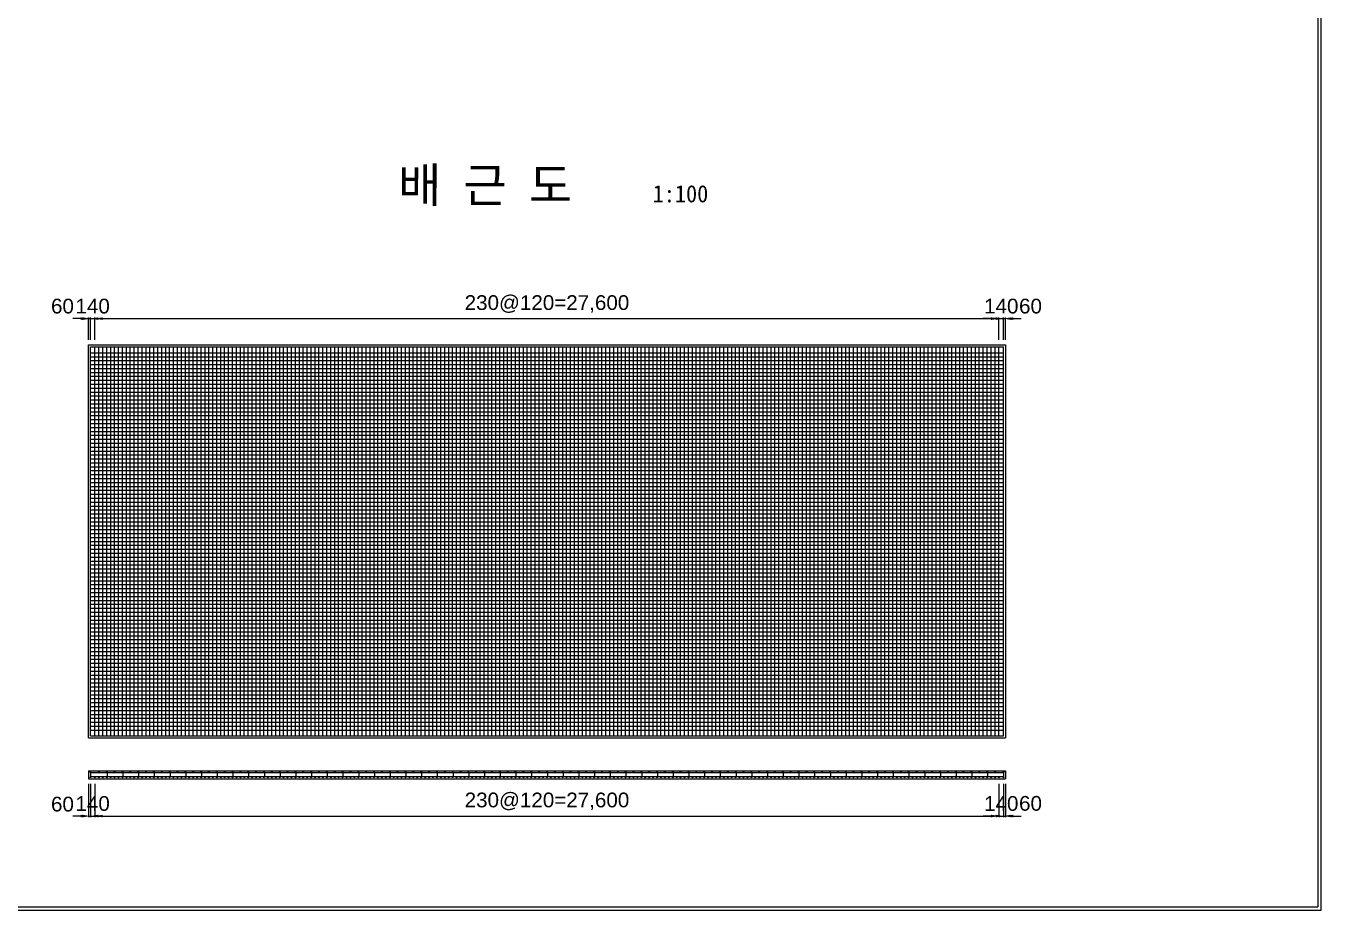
# Model space of a CAD drawing. Header units: metres. Extents: x 674733 to 752233, y -201459 to -147459.
# Drawn here: x 712691 to 752233, y -201459 to -174463 of the extents above; entities that cross this region are included whole.
import ezdxf
from ezdxf.enums import TextEntityAlignment as Align

# ---------------------------------------------------------------- set-up
doc = ezdxf.new("R2010")
doc.units = ezdxf.units.M
doc.header["$MEASUREMENT"] = 0
doc.layers.get('Defpoints').update_dxf_attribs({"lineweight": 0})
for name, color, linetype, lineweight in [('A-DIM01', 1, 'Continuous', 0), ('Concrete', 4, 'Continuous', 0), ('L3', 6, 'Continuous', 0), ('Text', 3, 'Continuous', 0)]:
    doc.layers.add(name, color=color, linetype=linetype, lineweight=lineweight)
doc.styles.get("Standard").update_dxf_attribs({"font": '', "height": 5})
doc.styles.add('style2', font='arial.ttf')
doc.styles.add('돋움', font='')
doc.styles.get('Standard').set_extended_font_data('GulimChe')
doc.styles.get('돋움').set_extended_font_data('Dotum')
doc.dimstyles.new('DIM01', dxfattribs={"dimtxt": 3.5, "dimasz": 0.8, "dimexe": 2, "dimexo": 10, "dimgap": 1.25, "dimtad": 1, "dimdec": 0, "dimzin": 0, "dimtxsty": '돋움', "dimcen": 0.09, "dimclrd": 1, "dimclre": 1, "dimclrt": 256, "dimadec": 0, "dimazin": 0, "dimtfac": 0.072, "dimtdec": 0, "dimtix": 1, "dimtmove": 2, "dimatfit": 3, "dimfxl": 1, "dimtolj": 1, "dimtzin": 0, "dimlwd": -1, "dimarcsym": 0})

# ---------------------------------------------------------------- blocks, each defined once
blk = doc.blocks.new('*D380')
at = {"layer": 'A-DIM01', "color": 1}
for p, q in [((714359, -183401), (714119, -183401)), ((714599, -183401), (714659, -183401)), ((714899, -183401), (715139, -183401))]:
    blk.add_line(p, q, dxfattribs=at)
at = {"layer": 'A-DIM01', "color": 1, "lineweight": -2}
for p, q in [((714599, -184052), (714599, -183371)), ((714659, -184052), (714659, -183371))]:
    blk.add_line(p, q, dxfattribs=at)
at = {"layer": 'A-DIM01', "color": 1}
for points in [[(714359, -183361), (714359, -183441), (714599, -183401)], [(714899, -183361), (714899, -183441), (714659, -183401)]]:
    blk.add_solid(points, dxfattribs=at)
at = {"layer": 'Defpoints', "color": 0}
for p in [(714659, -183401), (714599, -184202), (714659, -184202)]:
    blk.add_point(p, dxfattribs=at)
at = {"layer": 'A-DIM01', "color": 7, "insert": (713807, -183021), "char_height": 450, "attachment_point": 5, "style": 'style2'}
blk.add_mtext('\\A1;60', dxfattribs=at)
blk = doc.blocks.new('*D382')
at = {"layer": 'A-DIM01', "color": 1}
for p, q in [((714419, -183401), (714179, -183401)), ((714659, -183401), (714799, -183401)), ((715039, -183401), (715279, -183401))]:
    blk.add_line(p, q, dxfattribs=at)
at = {"layer": 'A-DIM01', "color": 1, "lineweight": -2}
for p, q in [((714659, -184052), (714659, -183371)), ((714799, -184052), (714799, -183371))]:
    blk.add_line(p, q, dxfattribs=at)
at = {"layer": 'A-DIM01', "color": 1}
for points in [[(714419, -183361), (714419, -183441), (714659, -183401)], [(715039, -183361), (715039, -183441), (714799, -183401)]]:
    blk.add_solid(points, dxfattribs=at)
at = {"layer": 'Defpoints', "color": 0}
for p in [(714799, -183401), (714659, -184202), (714799, -184202)]:
    blk.add_point(p, dxfattribs=at)
at = {"layer": 'A-DIM01', "color": 7, "insert": (714729, -183021), "char_height": 450, "attachment_point": 5, "style": 'style2'}
blk.add_mtext('\\A1;140', dxfattribs=at)
blk = doc.blocks.new('*D384')
at = {"layer": 'A-DIM01', "color": 1}
for p, q in [((742299, -183401), (742059, -183401)), ((742539, -183401), (742599, -183401)), ((742839, -183401), (743079, -183401))]:
    blk.add_line(p, q, dxfattribs=at)
at = {"layer": 'A-DIM01', "color": 1, "lineweight": -2}
for p, q in [((742539, -184052), (742539, -183371)), ((742599, -184052), (742599, -183371))]:
    blk.add_line(p, q, dxfattribs=at)
at = {"layer": 'A-DIM01', "color": 1}
for points in [[(742299, -183361), (742299, -183441), (742539, -183401)], [(742839, -183361), (742839, -183441), (742599, -183401)]]:
    blk.add_solid(points, dxfattribs=at)
at = {"layer": 'Defpoints', "color": 0}
for p in [(742599, -183401), (742539, -184202), (742599, -184202)]:
    blk.add_point(p, dxfattribs=at)
at = {"layer": 'A-DIM01', "color": 7, "insert": (743361, -183021), "char_height": 450, "attachment_point": 5, "style": 'style2'}
blk.add_mtext('\\A1;60', dxfattribs=at)
blk = doc.blocks.new('*D386')
at = {"layer": 'A-DIM01', "color": 1}
for p, q in [((742159, -183401), (741919, -183401)), ((742399, -183401), (742539, -183401)), ((742779, -183401), (743019, -183401))]:
    blk.add_line(p, q, dxfattribs=at)
at = {"layer": 'A-DIM01', "color": 1, "lineweight": -2}
for p, q in [((742399, -184052), (742399, -183371)), ((742539, -184052), (742539, -183371))]:
    blk.add_line(p, q, dxfattribs=at)
at = {"layer": 'A-DIM01', "color": 1}
for points in [[(742159, -183361), (742159, -183441), (742399, -183401)], [(742779, -183361), (742779, -183441), (742539, -183401)]]:
    blk.add_solid(points, dxfattribs=at)
at = {"layer": 'Defpoints', "color": 0}
for p in [(742539, -183401), (742399, -184202), (742539, -184202)]:
    blk.add_point(p, dxfattribs=at)
at = {"layer": 'A-DIM01', "color": 7, "insert": (742469, -183021), "char_height": 450, "attachment_point": 5, "style": 'style2'}
blk.add_mtext('\\A1;140', dxfattribs=at)
blk = doc.blocks.new('*D388')
at = {"layer": 'A-DIM01', "color": 1, "lineweight": -2}
for p, q in [((714799, -184052), (714799, -183371)), ((742399, -184052), (742399, -183371))]:
    blk.add_line(p, q, dxfattribs=at)
at = {"layer": 'A-DIM01', "color": 1}
blk.add_line((715039, -183401), (742159, -183401), dxfattribs=at)
for points in [[(715039, -183361), (715039, -183441), (714799, -183401)], [(742159, -183361), (742159, -183441), (742399, -183401)]]:
    blk.add_solid(points, dxfattribs=at)
at = {"layer": 'Defpoints', "color": 0}
for p in [(742399, -183401), (714799, -184202), (742399, -184202)]:
    blk.add_point(p, dxfattribs=at)
at = {"layer": 'A-DIM01', "color": 7, "insert": (728599, -182956), "char_height": 450, "attachment_point": 5, "style": 'style2'}
blk.add_mtext('\\A1;230@120=27,600', dxfattribs=at)
blk = doc.blocks.new('*D390')
at = {"layer": 'A-DIM01', "color": 1, "lineweight": -2}
for p, q in [((714599, -197602), (714599, -198617)), ((714659, -197936), (714659, -198617))]:
    blk.add_line(p, q, dxfattribs=at)
at = {"layer": 'A-DIM01', "color": 1}
for p, q in [((714359, -198587), (714119, -198587)), ((714599, -198587), (714659, -198587)), ((714899, -198587), (715139, -198587))]:
    blk.add_line(p, q, dxfattribs=at)
for points in [[(714359, -198547), (714359, -198627), (714599, -198587)], [(714899, -198547), (714899, -198627), (714659, -198587)]]:
    blk.add_solid(points, dxfattribs=at)
at = {"layer": 'Defpoints', "color": 0}
for p in [(714599, -197452), (714659, -197786), (714659, -198587)]:
    blk.add_point(p, dxfattribs=at)
at = {"layer": 'A-DIM01', "color": 7, "insert": (713807, -198226), "char_height": 450, "attachment_point": 5, "style": 'style2'}
blk.add_mtext('\\A1;60', dxfattribs=at)
blk = doc.blocks.new('*D392')
at = {"layer": 'A-DIM01', "color": 1, "lineweight": -2}
for p, q in [((714659, -197602), (714659, -198617)), ((714799, -197936), (714799, -198617))]:
    blk.add_line(p, q, dxfattribs=at)
at = {"layer": 'A-DIM01', "color": 1}
for p, q in [((714419, -198587), (714179, -198587)), ((714659, -198587), (714799, -198587)), ((715039, -198587), (715279, -198587))]:
    blk.add_line(p, q, dxfattribs=at)
for points in [[(714419, -198547), (714419, -198627), (714659, -198587)], [(715039, -198547), (715039, -198627), (714799, -198587)]]:
    blk.add_solid(points, dxfattribs=at)
at = {"layer": 'Defpoints', "color": 0}
for p in [(714659, -197452), (714799, -197786), (714799, -198587)]:
    blk.add_point(p, dxfattribs=at)
at = {"layer": 'A-DIM01', "color": 7, "insert": (714729, -198207), "char_height": 450, "attachment_point": 5, "style": 'style2'}
blk.add_mtext('\\A1;140', dxfattribs=at)
blk = doc.blocks.new('*D394')
at = {"layer": 'A-DIM01', "color": 1, "lineweight": -2}
for p, q in [((742539, -197602), (742539, -198617)), ((742599, -197602), (742599, -198617))]:
    blk.add_line(p, q, dxfattribs=at)
at = {"layer": 'A-DIM01', "color": 1}
for p, q in [((742299, -198587), (742059, -198587)), ((742539, -198587), (742599, -198587)), ((742839, -198587), (743079, -198587))]:
    blk.add_line(p, q, dxfattribs=at)
for points in [[(742299, -198547), (742299, -198627), (742539, -198587)], [(742839, -198547), (742839, -198627), (742599, -198587)]]:
    blk.add_solid(points, dxfattribs=at)
at = {"layer": 'Defpoints', "color": 0}
for p in [(742539, -197452), (742599, -197452), (742599, -198587)]:
    blk.add_point(p, dxfattribs=at)
at = {"layer": 'A-DIM01', "color": 7, "insert": (743361, -198203), "char_height": 450, "attachment_point": 5, "style": 'style2'}
blk.add_mtext('\\A1;60', dxfattribs=at)
blk = doc.blocks.new('*D396')
at = {"layer": 'A-DIM01', "color": 1, "lineweight": -2}
for p, q in [((742399, -197936), (742399, -198617)), ((742539, -197936), (742539, -198617))]:
    blk.add_line(p, q, dxfattribs=at)
at = {"layer": 'A-DIM01', "color": 1}
for p, q in [((742159, -198587), (741919, -198587)), ((742399, -198587), (742539, -198587)), ((742779, -198587), (743019, -198587))]:
    blk.add_line(p, q, dxfattribs=at)
for points in [[(742159, -198547), (742159, -198627), (742399, -198587)], [(742779, -198547), (742779, -198627), (742539, -198587)]]:
    blk.add_solid(points, dxfattribs=at)
at = {"layer": 'Defpoints', "color": 0}
for p in [(742399, -197786), (742539, -197786), (742539, -198587)]:
    blk.add_point(p, dxfattribs=at)
at = {"layer": 'A-DIM01', "color": 7, "insert": (742469, -198207), "char_height": 450, "attachment_point": 5, "style": 'style2'}
blk.add_mtext('\\A1;140', dxfattribs=at)
blk = doc.blocks.new('*D398')
at = {"layer": 'A-DIM01', "color": 1, "lineweight": -2}
for p, q in [((714799, -197602), (714799, -198617)), ((742399, -197602), (742399, -198617))]:
    blk.add_line(p, q, dxfattribs=at)
at = {"layer": 'A-DIM01', "color": 1}
blk.add_line((715039, -198587), (742159, -198587), dxfattribs=at)
for points in [[(715039, -198547), (715039, -198627), (714799, -198587)], [(742159, -198547), (742159, -198627), (742399, -198587)]]:
    blk.add_solid(points, dxfattribs=at)
at = {"layer": 'Defpoints', "color": 0}
for p in [(714799, -197452), (742399, -197452), (742399, -198587)]:
    blk.add_point(p, dxfattribs=at)
at = {"layer": 'A-DIM01', "color": 7, "insert": (728599, -198141), "char_height": 450, "attachment_point": 5, "style": 'style2'}
blk.add_mtext('\\A1;230@120=27,600', dxfattribs=at)

msp = doc.modelspace()

# ---------------------------------------------------------------- linework, layer by layer
for p, q in [((752232.9, -201458.6), (752232.9, -147458.6)), ((752132.9, -147558.6), (752132.9, -201358.6)), ((674732.9, -201458.6), (752232.9, -201458.6)), ((674832.9, -201358.6), (752132.9, -201358.6))]:
    msp.add_line(p, q)
at = {"layer": 'Concrete'}
for p, q in [((714599, -184202), (727949, -184202)), ((714599, -196202), (714599, -184202)), ((727949, -184202), (742599, -184202)), ((742599, -184202), (742599, -196202)), ((714599, -196202), (727949, -196202)), ((727949, -196202), (742599, -196202)), ((714599, -197202), (725031.5, -197202)), ((714599, -197202), (714599, -197452)), ((725031.5, -197202), (742599, -197202)), ((742599, -197202), (742599, -197452)), ((714599, -197452), (725031.5, -197452)), ((725031.5, -197452), (742599, -197452))]:
    msp.add_line(p, q, dxfattribs=at)
at = {"layer": 'L3'}
for p, q in [((714659, -184262), (727949, -184262)), ((714659, -196142), (714659, -184262)), ((714799, -196142), (714799, -184262)), ((714919, -196142), (714919, -184262)), ((715039, -196142), (715039, -184262)), ((715159, -196142), (715159, -184262)), ((715279, -196142), (715279, -184262)), ((715399, -196142), (715399, -184262)), ((715519, -196142), (715519, -184262)), ((715639, -196142), (715639, -184262)), ((715759, -196142), (715759, -184262)), ((715879, -196142), (715879, -184262)), ((715999, -196142), (715999, -184262)), ((716119, -196142), (716119, -184262)), ((716239, -196142), (716239, -184262)), ((716359, -196142), (716359, -184262)), ((716479, -196142), (716479, -184262)), ((716599, -196142), (716599, -184262)), ((716719, -196142), (716719, -184262)), ((716839, -196142), (716839, -184262)), ((716959, -196142), (716959, -184262)), ((717079, -196142), (717079, -184262)), ((717199, -196142), (717199, -184262)), ((717319, -196142), (717319, -184262)), ((717439, -196142), (717439, -184262)), ((717559, -196142), (717559, -184262)), ((717679, -196142), (717679, -184262)), ((717799, -196142), (717799, -184262)), ((717919, -196142), (717919, -184262)), ((718039, -196142), (718039, -184262)), ((718159, -196142), (718159, -184262)), ((718279, -196142), (718279, -184262)), ((718399, -196142), (718399, -184262)), ((718519, -196142), (718519, -184262)), ((718639, -196142), (718639, -184262)), ((718759, -196142), (718759, -184262)), ((718879, -196142), (718879, -184262)), ((718999, -196142), (718999, -184262)), ((719119, -196142), (719119, -184262)), ((719239, -196142), (719239, -184262)), ((719359, -196142), (719359, -184262)), ((719479, -196142), (719479, -184262)), ((719599, -196142), (719599, -184262)), ((719719, -196142), (719719, -184262)), ((719839, -196142), (719839, -184262)), ((719959, -196142), (719959, -184262)), ((720079, -196142), (720079, -184262)), ((720199, -196142), (720199, -184262)), ((720319, -196142), (720319, -184262)), ((720439, -196142), (720439, -184262)), ((720559, -196142), (720559, -184262)), ((720679, -196142), (720679, -184262)), ((720799, -196142), (720799, -184262)), ((720919, -196142), (720919, -184262)), ((721039, -196142), (721039, -184262)), ((721159, -196142), (721159, -184262)), ((721279, -196142), (721279, -184262)), ((721399, -196142), (721399, -184262)), ((721519, -196142), (721519, -184262)), ((721639, -196142), (721639, -184262)), ((721759, -196142), (721759, -184262)), ((721879, -196142), (721879, -184262)), ((721999, -196142), (721999, -184262)), ((722119, -196142), (722119, -184262)), ((722239, -196142), (722239, -184262)), ((722359, -196142), (722359, -184262)), ((722479, -196142), (722479, -184262)), ((722599, -196142), (722599, -184262)), ((722719, -196142), (722719, -184262)), ((722839, -196142), (722839, -184262)), ((722959, -196142), (722959, -184262)), ((723079, -196142), (723079, -184262)), ((723199, -196142), (723199, -184262)), ((723319, -196142), (723319, -184262)), ((723439, -196142), (723439, -184262)), ((723559, -196142), (723559, -184262)), ((723679, -196142), (723679, -184262)), ((723799, -196142), (723799, -184262)), ((723919, -196142), (723919, -184262)), ((724039, -196142), (724039, -184262)), ((724159, -196142), (724159, -184262)), ((724279, -196142), (724279, -184262)), ((724399, -196142), (724399, -184262)), ((724519, -196142), (724519, -184262)), ((724639, -196142), (724639, -184262)), ((724759, -196142), (724759, -184262)), ((724879, -196142), (724879, -184262)), ((724999, -196142), (724999, -184262)), ((725119, -196142), (725119, -184262)), ((725239, -196142), (725239, -184262)), ((725359, -196142), (725359, -184262)), ((725479, -196142), (725479, -184262)), ((725599, -196142), (725599, -184262)), ((725719, -196142), (725719, -184262)), ((725839, -196142), (725839, -184262)), ((725959, -196142), (725959, -184262)), ((726079, -196142), (726079, -184262)), ((726199, -196142), (726199, -184262)), ((726319, -196142), (726319, -184262)), ((726439, -196142), (726439, -184262)), ((726559, -196142), (726559, -184262)), ((726679, -196142), (726679, -184262)), ((726799, -196142), (726799, -184262)), ((726919, -196142), (726919, -184262)), ((727039, -196142), (727039, -184262)), ((727159, -196142), (727159, -184262)), ((727279, -196142), (727279, -184262)), ((727399, -196142), (727399, -184262)), ((727519, -196142), (727519, -184262)), ((727639, -196142), (727639, -184262)), ((727759, -196142), (727759, -184262)), ((727879, -196142), (727879, -184262)), ((727949, -184262), (742539, -184262)), ((727999, -196142), (727999, -184262)), ((728119, -196142), (728119, -184262)), ((728239, -196142), (728239, -184262)), ((728359, -196142), (728359, -184262)), ((728479, -196142), (728479, -184262)), ((728599, -196142), (728599, -184262)), ((728719, -196142), (728719, -184262)), ((728839, -196142), (728839, -184262)), ((728959, -196142), (728959, -184262)), ((729079, -196142), (729079, -184262)), ((729199, -196142), (729199, -184262)), ((729319, -196142), (729319, -184262)), ((729439, -196142), (729439, -184262)), ((729559, -196142), (729559, -184262)), ((729679, -196142), (729679, -184262)), ((729799, -196142), (729799, -184262)), ((729919, -196142), (729919, -184262)), ((730039, -196142), (730039, -184262)), ((730159, -196142), (730159, -184262)), ((730279, -196142), (730279, -184262)), ((730399, -196142), (730399, -184262)), ((730519, -196142), (730519, -184262)), ((730639, -196142), (730639, -184262)), ((730759, -196142), (730759, -184262)), ((730879, -196142), (730879, -184262)), ((730999, -196142), (730999, -184262)), ((731119, -196142), (731119, -184262)), ((731239, -196142), (731239, -184262)), ((731359, -196142), (731359, -184262)), ((731479, -196142), (731479, -184262)), ((731599, -196142), (731599, -184262)), ((731719, -196142), (731719, -184262)), ((731839, -196142), (731839, -184262)), ((731959, -196142), (731959, -184262)), ((732079, -196142), (732079, -184262)), ((732199, -196142), (732199, -184262)), ((732319, -196142), (732319, -184262)), ((732439, -196142), (732439, -184262)), ((732559, -196142), (732559, -184262)), ((732679, -196142), (732679, -184262)), ((732799, -196142), (732799, -184262)), ((732919, -196142), (732919, -184262)), ((733039, -196142), (733039, -184262)), ((733159, -196142), (733159, -184262)), ((733279, -196142), (733279, -184262)), ((733399, -196142), (733399, -184262)), ((733519, -196142), (733519, -184262)), ((733639, -196142), (733639, -184262)), ((733759, -196142), (733759, -184262)), ((733879, -196142), (733879, -184262)), ((733999, -196142), (733999, -184262)), ((734119, -196142), (734119, -184262)), ((734239, -196142), (734239, -184262)), ((734359, -196142), (734359, -184262)), ((734479, -196142), (734479, -184262)), ((734599, -196142), (734599, -184262)), ((734719, -196142), (734719, -184262)), ((734839, -196142), (734839, -184262)), ((734959, -196142), (734959, -184262)), ((735079, -196142), (735079, -184262)), ((735199, -196142), (735199, -184262)), ((735319, -196142), (735319, -184262)), ((735439, -196142), (735439, -184262)), ((735559, -196142), (735559, -184262)), ((735679, -196142), (735679, -184262)), ((735799, -196142), (735799, -184262)), ((735919, -196142), (735919, -184262)), ((736039, -196142), (736039, -184262)), ((736159, -196142), (736159, -184262)), ((736279, -196142), (736279, -184262)), ((736399, -196142), (736399, -184262)), ((736519, -196142), (736519, -184262)), ((736639, -196142), (736639, -184262)), ((736759, -196142), (736759, -184262)), ((736879, -196142), (736879, -184262)), ((736999, -196142), (736999, -184262)), ((737119, -196142), (737119, -184262)), ((737239, -196142), (737239, -184262)), ((737359, -196142), (737359, -184262)), ((737479, -196142), (737479, -184262)), ((737599, -196142), (737599, -184262)), ((737719, -196142), (737719, -184262)), ((737839, -196142), (737839, -184262)), ((737959, -196142), (737959, -184262)), ((738079, -196142), (738079, -184262)), ((738199, -196142), (738199, -184262)), ((738319, -196142), (738319, -184262)), ((738439, -196142), (738439, -184262)), ((738559, -196142), (738559, -184262)), ((738679, -196142), (738679, -184262)), ((738799, -196142), (738799, -184262)), ((738919, -196142), (738919, -184262)), ((739039, -196142), (739039, -184262)), ((739159, -196142), (739159, -184262)), ((739279, -196142), (739279, -184262)), ((739399, -196142), (739399, -184262)), ((739519, -196142), (739519, -184262)), ((739639, -196142), (739639, -184262)), ((739759, -196142), (739759, -184262)), ((739879, -196142), (739879, -184262)), ((739999, -196142), (739999, -184262)), ((740119, -196142), (740119, -184262)), ((740239, -196142), (740239, -184262)), ((740359, -196142), (740359, -184262)), ((740479, -196142), (740479, -184262)), ((740599, -196142), (740599, -184262)), ((740719, -196142), (740719, -184262)), ((740839, -196142), (740839, -184262)), ((740959, -196142), (740959, -184262)), ((741079, -196142), (741079, -184262)), ((741199, -196142), (741199, -184262)), ((741319, -196142), (741319, -184262)), ((741439, -196142), (741439, -184262)), ((741559, -196142), (741559, -184262)), ((741679, -196142), (741679, -184262)), ((741799, -196142), (741799, -184262)), ((741919, -196142), (741919, -184262)), ((742039, -196142), (742039, -184262)), ((742159, -196142), (742159, -184262)), ((742279, -196142), (742279, -184262)), ((742399, -196142), (742399, -184262)), ((742539, -196142), (742539, -184262)), ((714659, -184442), (727949, -184442)), ((714659, -184562), (727949, -184562)), ((727949, -184442), (742539, -184442)), ((727949, -184562), (742539, -184562)), ((714659, -184682), (727949, -184682)), ((714659, -184802), (727949, -184802)), ((714659, -184922), (727949, -184922)), ((714659, -185042), (727949, -185042)), ((727949, -184682), (742539, -184682)), ((727949, -184802), (742539, -184802)), ((727949, -184922), (742539, -184922)), ((727949, -185042), (742539, -185042)), ((714659, -185162), (727949, -185162)), ((714659, -185282), (727949, -185282)), ((714659, -185402), (727949, -185402)), ((727949, -185162), (742539, -185162)), ((727949, -185282), (742539, -185282)), ((727949, -185402), (742539, -185402)), ((714659, -185522), (727949, -185522)), ((714659, -185642), (727949, -185642)), ((714659, -185762), (727949, -185762)), ((727949, -185522), (742539, -185522)), ((727949, -185642), (742539, -185642)), ((727949, -185762), (742539, -185762)), ((714659, -185882), (727949, -185882)), ((714659, -186002), (727949, -186002)), ((714659, -186122), (727949, -186122)), ((727949, -185882), (742539, -185882)), ((727949, -186002), (742539, -186002)), ((727949, -186122), (742539, -186122)), ((714659, -186242), (727949, -186242)), ((714659, -186362), (727949, -186362)), ((714659, -186482), (727949, -186482)), ((714659, -186602), (727949, -186602)), ((727949, -186242), (742539, -186242)), ((727949, -186362), (742539, -186362)), ((727949, -186482), (742539, -186482)), ((727949, -186602), (742539, -186602)), ((714659, -186722), (727949, -186722)), ((714659, -186842), (727949, -186842)), ((714659, -186962), (727949, -186962)), ((727949, -186722), (742539, -186722)), ((727949, -186842), (742539, -186842)), ((727949, -186962), (742539, -186962)), ((714659, -187082), (727949, -187082)), ((714659, -187202), (727949, -187202)), ((714659, -187322), (727949, -187322)), ((727949, -187082), (742539, -187082)), ((727949, -187202), (742539, -187202)), ((727949, -187322), (742539, -187322)), ((714659, -187442), (727949, -187442)), ((714659, -187562), (727949, -187562)), ((714659, -187682), (727949, -187682)), ((714659, -187802), (727949, -187802)), ((727949, -187442), (742539, -187442)), ((727949, -187562), (742539, -187562)), ((727949, -187682), (742539, -187682)), ((727949, -187802), (742539, -187802)), ((714659, -187922), (727949, -187922)), ((714659, -188042), (727949, -188042)), ((714659, -188162), (727949, -188162)), ((727949, -187922), (742539, -187922)), ((727949, -188042), (742539, -188042)), ((727949, -188162), (742539, -188162)), ((714659, -188282), (727949, -188282)), ((714659, -188402), (727949, -188402)), ((714659, -188522), (727949, -188522)), ((727949, -188282), (742539, -188282)), ((727949, -188402), (742539, -188402)), ((727949, -188522), (742539, -188522)), ((714659, -188642), (727949, -188642)), ((714659, -188762), (727949, -188762)), ((714659, -188882), (727949, -188882)), ((714659, -189002), (727949, -189002)), ((727949, -188642), (742539, -188642)), ((727949, -188762), (742539, -188762)), ((727949, -188882), (742539, -188882)), ((727949, -189002), (742539, -189002)), ((714659, -189122), (727949, -189122)), ((714659, -189242), (727949, -189242)), ((714659, -189362), (727949, -189362)), ((727949, -189122), (742539, -189122)), ((727949, -189242), (742539, -189242)), ((727949, -189362), (742539, -189362)), ((714659, -189482), (727949, -189482)), ((714659, -189602), (727949, -189602)), ((714659, -189722), (727949, -189722)), ((727949, -189482), (742539, -189482)), ((727949, -189602), (742539, -189602)), ((727949, -189722), (742539, -189722)), ((714659, -189842), (727949, -189842)), ((714659, -189962), (727949, -189962)), ((714659, -190082), (727949, -190082)), ((727949, -189842), (742539, -189842)), ((727949, -189962), (742539, -189962)), ((727949, -190082), (742539, -190082)), ((714659, -190202), (727949, -190202)), ((714659, -190322), (727949, -190322)), ((714659, -190442), (727949, -190442)), ((714659, -190562), (727949, -190562)), ((727949, -190202), (742539, -190202)), ((727949, -190322), (742539, -190322)), ((727949, -190442), (742539, -190442)), ((727949, -190562), (742539, -190562)), ((714659, -190682), (727949, -190682)), ((714659, -190802), (727949, -190802)), ((714659, -190922), (727949, -190922)), ((727949, -190682), (742539, -190682)), ((727949, -190802), (742539, -190802)), ((727949, -190922), (742539, -190922)), ((714659, -191042), (727949, -191042)), ((714659, -191162), (727949, -191162)), ((714659, -191282), (727949, -191282)), ((727949, -191042), (742539, -191042)), ((727949, -191162), (742539, -191162)), ((727949, -191282), (742539, -191282)), ((714659, -191402), (727949, -191402)), ((714659, -191522), (727949, -191522)), ((714659, -191642), (727949, -191642)), ((714659, -191762), (727949, -191762)), ((727949, -191402), (742539, -191402)), ((727949, -191522), (742539, -191522)), ((727949, -191642), (742539, -191642)), ((727949, -191762), (742539, -191762)), ((714659, -191882), (727949, -191882)), ((714659, -192002), (727949, -192002)), ((714659, -192122), (727949, -192122)), ((727949, -191882), (742539, -191882)), ((727949, -192002), (742539, -192002)), ((727949, -192122), (742539, -192122)), ((714659, -192242), (727949, -192242)), ((714659, -192362), (727949, -192362)), ((714659, -192482), (727949, -192482)), ((727949, -192242), (742539, -192242)), ((727949, -192362), (742539, -192362)), ((727949, -192482), (742539, -192482)), ((714659, -192602), (727949, -192602)), ((714659, -192722), (727949, -192722)), ((714659, -192842), (727949, -192842)), ((714659, -192962), (727949, -192962)), ((727949, -192602), (742539, -192602)), ((727949, -192722), (742539, -192722)), ((727949, -192842), (742539, -192842)), ((727949, -192962), (742539, -192962)), ((714659, -193082), (727949, -193082)), ((714659, -193202), (727949, -193202)), ((714659, -193322), (727949, -193322)), ((727949, -193082), (742539, -193082)), ((727949, -193202), (742539, -193202)), ((727949, -193322), (742539, -193322)), ((714659, -193442), (727949, -193442)), ((714659, -193562), (727949, -193562)), ((714659, -193682), (727949, -193682)), ((727949, -193442), (742539, -193442)), ((727949, -193562), (742539, -193562)), ((727949, -193682), (742539, -193682)), ((714659, -193802), (727949, -193802)), ((714659, -193922), (727949, -193922)), ((714659, -194042), (727949, -194042)), ((727949, -193802), (742539, -193802)), ((727949, -193922), (742539, -193922)), ((727949, -194042), (742539, -194042)), ((714659, -194162), (727949, -194162)), ((714659, -194282), (727949, -194282)), ((714659, -194402), (727949, -194402)), ((714659, -194522), (727949, -194522)), ((727949, -194162), (742539, -194162)), ((727949, -194282), (742539, -194282)), ((727949, -194402), (742539, -194402)), ((727949, -194522), (742539, -194522)), ((714659, -194642), (727949, -194642)), ((714659, -194762), (727949, -194762)), ((714659, -194882), (727949, -194882)), ((727949, -194642), (742539, -194642)), ((727949, -194762), (742539, -194762)), ((727949, -194882), (742539, -194882)), ((714659, -195002), (727949, -195002)), ((714659, -195122), (727949, -195122)), ((714659, -195242), (727949, -195242)), ((727949, -195002), (742539, -195002)), ((727949, -195122), (742539, -195122)), ((727949, -195242), (742539, -195242)), ((714659, -195362), (727949, -195362)), ((714659, -195482), (727949, -195482)), ((714659, -195602), (727949, -195602)), ((714659, -195722), (727949, -195722)), ((727949, -195362), (742539, -195362)), ((727949, -195482), (742539, -195482)), ((727949, -195602), (742539, -195602)), ((727949, -195722), (742539, -195722)), ((714659, -195842), (727949, -195842)), ((714659, -195962), (727949, -195962)), ((727949, -195842), (742539, -195842)), ((727949, -195962), (742539, -195962)), ((714659, -196142), (727949, -196142)), ((727949, -196142), (742539, -196142)), ((714659, -197262), (725031.5, -197262)), ((714659, -197262), (714659, -197392)), ((715171.5, -197262), (715171.5, -197392)), ((715651.5, -197262), (715651.5, -197392)), ((716131.5, -197262), (716131.5, -197392)), ((716611.5, -197262), (716611.5, -197392)), ((717091.5, -197262), (717091.5, -197392)), ((717571.5, -197262), (717571.5, -197392)), ((718051.5, -197262), (718051.5, -197392)), ((718531.5, -197262), (718531.5, -197392)), ((719011.5, -197262), (719011.5, -197392)), ((719491.5, -197262), (719491.5, -197392)), ((719971.5, -197262), (719971.5, -197392)), ((720451.5, -197262), (720451.5, -197392)), ((720931.5, -197262), (720931.5, -197392)), ((721411.5, -197262), (721411.5, -197392)), ((721891.5, -197262), (721891.5, -197392)), ((722371.5, -197262), (722371.5, -197392)), ((722851.5, -197262), (722851.5, -197392)), ((723331.5, -197262), (723331.5, -197392)), ((723811.5, -197262), (723811.5, -197392)), ((724291.5, -197262), (724291.5, -197392)), ((724771.5, -197262), (724771.5, -197392)), ((725031.5, -197262), (742539, -197262)), ((725251.5, -197262), (725251.5, -197392)), ((725731.5, -197262), (725731.5, -197392)), ((726211.5, -197262), (726211.5, -197392)), ((726691.5, -197262), (726691.5, -197392)), ((727171.5, -197262), (727171.5, -197392)), ((727651.5, -197262), (727651.5, -197392)), ((728131.5, -197262), (728131.5, -197392)), ((728611.5, -197262), (728611.5, -197392)), ((729091.5, -197262), (729091.5, -197392)), ((729571.5, -197262), (729571.5, -197392)), ((730051.5, -197262), (730051.5, -197392)), ((730531.5, -197262), (730531.5, -197392)), ((731011.5, -197262), (731011.5, -197392)), ((731491.5, -197262), (731491.5, -197392)), ((731971.5, -197262), (731971.5, -197392)), ((732451.5, -197262), (732451.5, -197392)), ((732931.5, -197262), (732931.5, -197392)), ((733411.5, -197262), (733411.5, -197392)), ((733891.5, -197262), (733891.5, -197392)), ((734371.5, -197262), (734371.5, -197392)), ((734851.5, -197262), (734851.5, -197392)), ((735331.5, -197262), (735331.5, -197392)), ((735811.5, -197262), (735811.5, -197392)), ((736291.5, -197262), (736291.5, -197392)), ((736771.5, -197262), (736771.5, -197392)), ((737251.5, -197262), (737251.5, -197392)), ((737731.5, -197262), (737731.5, -197392)), ((738211.5, -197262), (738211.5, -197392)), ((738691.5, -197262), (738691.5, -197392)), ((739171.5, -197262), (739171.5, -197392)), ((739651.5, -197262), (739651.5, -197392)), ((740131.5, -197262), (740131.5, -197392)), ((740611.5, -197262), (740611.5, -197392)), ((741091.5, -197262), (741091.5, -197392)), ((741571.5, -197262), (741571.5, -197392)), ((742051.5, -197262), (742051.5, -197392)), ((742539, -197262), (742539, -197392)), ((725031.5, -197392), (714659, -197392)), ((742539, -197392), (725031.5, -197392))]:
    msp.add_line(p, q, dxfattribs=at)
for centre in [(714659, -197249.5), (714919, -197249.5), (715159, -197249.5), (715399, -197249.5), (715639, -197249.5), (715879, -197249.5), (716119, -197249.5), (716119, -197249.5), (716359, -197249.5), (716599, -197249.5), (716839, -197249.5), (717079, -197249.5), (717319, -197249.5), (717559, -197249.5), (717559, -197249.5), (717799, -197249.5), (718039, -197249.5), (718279, -197249.5), (718519, -197249.5), (718759, -197249.5), (718999, -197249.5), (719239, -197249.5), (719479, -197249.5), (719719, -197249.5), (719959, -197249.5), (720199, -197249.5), (720439, -197249.5), (720439, -197249.5), (720679, -197249.5), (720919, -197249.5), (721159, -197249.5), (721399, -197249.5), (721639, -197249.5), (721879, -197249.5), (722119, -197249.5), (722359, -197249.5), (722599, -197249.5), (722839, -197249.5), (723079, -197249.5), (723319, -197249.5), (723319, -197249.5), (723559, -197249.5), (723799, -197249.5), (724039, -197249.5), (724279, -197249.5), (724519, -197249.5), (724759, -197249.5), (724999, -197249.5), (725239, -197249.5), (725479, -197249.5), (725719, -197249.5), (725719, -197249.5), (725959, -197249.5), (726199, -197249.5), (726439, -197249.5), (726679, -197249.5), (726919, -197249.5), (727159, -197249.5), (727399, -197249.5), (727639, -197249.5), (727879, -197249.5), (728119, -197249.5), (728359, -197249.5), (728599, -197249.5), (728599, -197249.5), (728839, -197249.5), (729079, -197249.5), (729319, -197249.5), (729559, -197249.5), (729799, -197249.5), (730039, -197249.5), (730279, -197249.5), (730519, -197249.5), (730759, -197249.5), (730999, -197249.5), (731239, -197249.5), (731479, -197249.5), (731479, -197249.5), (731719, -197249.5), (731959, -197249.5), (732199, -197249.5), (732439, -197249.5), (732679, -197249.5), (732919, -197249.5), (733159, -197249.5), (733399, -197249.5), (733639, -197249.5), (733879, -197249.5), (734119, -197249.5), (734359, -197249.5), (734359, -197249.5), (734599, -197249.5), (734839, -197249.5), (735079, -197249.5), (735319, -197249.5), (735559, -197249.5), (735799, -197249.5), (736039, -197249.5), (736279, -197249.5), (736519, -197249.5), (736759, -197249.5), (736999, -197249.5), (737239, -197249.5), (737239, -197249.5), (737479, -197249.5), (737719, -197249.5), (737959, -197249.5), (738199, -197249.5), (738439, -197249.5), (738679, -197249.5), (738919, -197249.5), (739159, -197249.5), (739399, -197249.5), (739639, -197249.5), (739879, -197249.5), (740119, -197249.5), (740119, -197249.5), (740359, -197249.5), (740599, -197249.5), (740839, -197249.5), (741079, -197249.5), (741319, -197249.5), (741559, -197249.5), (741799, -197249.5), (742039, -197249.5), (742279, -197249.5), (742539, -197249.5), (714659, -197404.5), (714799, -197404.5), (714919, -197404.5), (715039, -197404.5), (715159, -197404.5), (715279, -197404.5), (715399, -197404.5), (715519, -197404.5), (715639, -197404.5), (715759, -197404.5), (715879, -197404.5), (715999, -197404.5), (716119, -197404.5), (716119, -197404.5), (716239, -197404.5), (716359, -197404.5), (716479, -197404.5), (716599, -197404.5), (716719, -197404.5), (716839, -197404.5), (716959, -197404.5), (717079, -197404.5), (717199, -197404.5), (717319, -197404.5), (717439, -197404.5), (717559, -197404.5), (717559, -197404.5), (717679, -197404.5), (717799, -197404.5), (717919, -197404.5), (718039, -197404.5), (718159, -197404.5), (718279, -197404.5), (718399, -197404.5), (718519, -197404.5), (718639, -197404.5), (718759, -197404.5), (718879, -197404.5), (718999, -197404.5), (719119, -197404.5), (719239, -197404.5), (719359, -197404.5), (719479, -197404.5), (719599, -197404.5), (719719, -197404.5), (719839, -197404.5), (719959, -197404.5), (720079, -197404.5), (720199, -197404.5), (720319, -197404.5), (720439, -197404.5), (720439, -197404.5), (720559, -197404.5), (720679, -197404.5), (720799, -197404.5), (720919, -197404.5), (721039, -197404.5), (721159, -197404.5), (721279, -197404.5), (721399, -197404.5), (721519, -197404.5), (721639, -197404.5), (721759, -197404.5), (721879, -197404.5), (721999, -197404.5), (722119, -197404.5), (722239, -197404.5), (722359, -197404.5), (722479, -197404.5), (722599, -197404.5), (722719, -197404.5), (722839, -197404.5), (722959, -197404.5), (723079, -197404.5), (723199, -197404.5), (723319, -197404.5), (723319, -197404.5), (723439, -197404.5), (723559, -197404.5), (723679, -197404.5), (723799, -197404.5), (723919, -197404.5), (724039, -197404.5), (724159, -197404.5), (724279, -197404.5), (724399, -197404.5), (724519, -197404.5), (724639, -197404.5), (724759, -197404.5), (724879, -197404.5), (724999, -197404.5), (725119, -197404.5), (725239, -197404.5), (725359, -197404.5), (725479, -197404.5), (725599, -197404.5), (725719, -197404.5), (725719, -197404.5), (725839, -197404.5), (725959, -197404.5), (726079, -197404.5), (726199, -197404.5), (726319, -197404.5), (726439, -197404.5), (726559, -197404.5), (726679, -197404.5), (726799, -197404.5), (726919, -197404.5), (727039, -197404.5), (727159, -197404.5), (727279, -197404.5), (727399, -197404.5), (727519, -197404.5), (727639, -197404.5), (727759, -197404.5), (727879, -197404.5), (727999, -197404.5), (728119, -197404.5), (728239, -197404.5), (728359, -197404.5), (728479, -197404.5), (728599, -197404.5), (728599, -197404.5), (728719, -197404.5), (728839, -197404.5), (728959, -197404.5), (729079, -197404.5), (729199, -197404.5), (729319, -197404.5), (729439, -197404.5), (729559, -197404.5), (729679, -197404.5), (729799, -197404.5), (729919, -197404.5), (730039, -197404.5), (730159, -197404.5), (730279, -197404.5), (730399, -197404.5), (730519, -197404.5), (730639, -197404.5), (730759, -197404.5), (730879, -197404.5), (730999, -197404.5), (731119, -197404.5), (731239, -197404.5), (731359, -197404.5), (731479, -197404.5), (731479, -197404.5), (731599, -197404.5), (731719, -197404.5), (731839, -197404.5), (731959, -197404.5), (732079, -197404.5), (732199, -197404.5), (732319, -197404.5), (732439, -197404.5), (732559, -197404.5), (732679, -197404.5), (732799, -197404.5), (732919, -197404.5), (733039, -197404.5), (733159, -197404.5), (733279, -197404.5), (733399, -197404.5), (733519, -197404.5), (733639, -197404.5), (733759, -197404.5), (733879, -197404.5), (733999, -197404.5), (734119, -197404.5), (734239, -197404.5), (734359, -197404.5), (734359, -197404.5), (734479, -197404.5), (734599, -197404.5), (734719, -197404.5), (734839, -197404.5), (734959, -197404.5), (735079, -197404.5), (735199, -197404.5), (735319, -197404.5), (735439, -197404.5), (735559, -197404.5), (735679, -197404.5), (735799, -197404.5), (735919, -197404.5), (736039, -197404.5), (736159, -197404.5), (736279, -197404.5), (736399, -197404.5), (736519, -197404.5), (736639, -197404.5), (736759, -197404.5), (736879, -197404.5), (736999, -197404.5), (737119, -197404.5), (737239, -197404.5), (737239, -197404.5), (737359, -197404.5), (737479, -197404.5), (737599, -197404.5), (737719, -197404.5), (737839, -197404.5), (737959, -197404.5), (738079, -197404.5), (738199, -197404.5), (738319, -197404.5), (738439, -197404.5), (738559, -197404.5), (738679, -197404.5), (738799, -197404.5), (738919, -197404.5), (739039, -197404.5), (739159, -197404.5), (739279, -197404.5), (739399, -197404.5), (739519, -197404.5), (739639, -197404.5), (739759, -197404.5), (739879, -197404.5), (739999, -197404.5), (740119, -197404.5), (740119, -197404.5), (740239, -197404.5), (740359, -197404.5), (740479, -197404.5), (740599, -197404.5), (740719, -197404.5), (740839, -197404.5), (740959, -197404.5), (741079, -197404.5), (741199, -197404.5), (741319, -197404.5), (741439, -197404.5), (741559, -197404.5), (741679, -197404.5), (741799, -197404.5), (741919, -197404.5), (742039, -197404.5), (742159, -197404.5), (742279, -197404.5), (742399, -197404.5), (742539, -197404.5)]:
    msp.add_circle(centre, 12.5, dxfattribs=at)

# ---------------------------------------------------------------- texts
at = {"layer": 'Text'}
for s, height, p in [('배 근 도', 1050, (726708.1, -179849.9)), ('1:100', 525, (732675.3, -179849.9))]:
    msp.add_text(s, height=height, rotation=359.93921, dxfattribs=at).set_placement(p, align=Align.CENTER)

# ---------------------------------------------------------------- dimensions: what is measured, and where the dimension line sits
at = {"layer": 'A-DIM01', "color": 1}
for base, p1, p2, picture, middle in [((742399, -183400.9), (714799, -184202), (742399, -184202), '*D388', (728599, -182955.6)), ((742399, -198586.6), (714799, -197452), (742399, -197452), '*D398', (728599, -198141.3))]:
    dim = msp.add_linear_dim(base=base, p1=p1, p2=p2, text='230@120=27,600', dimstyle='DIM01', override={"dimscale": 30, "dimtxt": 15, "dimasz": 8, "dimexe": 1, "dimexo": 5, "dimgap": 5, "dimdsep": 46, "dimlunit": 6, "dimtxsty": 'style2', "dimclrt": 7}, dxfattribs=at)
    dim.commit()
    dim.dimension.update_dxf_attribs({"geometry": picture, "text_midpoint": middle})
for base, p1, p2, picture, middle in [((714659, -183400.9), (714599, -184202), (714659, -184202), '*D380', (713806.9, -183021.1)), ((742599, -183400.9), (742539, -184202), (742599, -184202), '*D384', (743361.3, -183021.1)), ((714659, -198586.6), (714599, -197452), (714659, -197785.5), '*D390', (713806.9, -198225.7)), ((742599, -198586.6), (742539, -197452), (742599, -197452), '*D394', (743361.3, -198202.9))]:
    dim = msp.add_linear_dim(base=base, p1=p1, p2=p2, dimstyle='DIM01', override={"dimscale": 30, "dimtxt": 15, "dimasz": 8, "dimexe": 1, "dimexo": 5, "dimgap": 5, "dimdsep": 46, "dimlunit": 6, "dimtxsty": 'style2', "dimclrt": 7}, dxfattribs=at)
    dim.commit()
    dim.dimension.update_dxf_attribs({"geometry": picture, "text_midpoint": middle, "dimtype": 160})
for base, p1, p2, picture, middle in [((714799, -183400.9), (714659, -184202), (714799, -184202), '*D382', (714729, -183021.1)), ((742539, -183400.9), (742399, -184202), (742539, -184202), '*D386', (742469, -183021.1)), ((714799, -198586.6), (714659, -197452), (714799, -197785.5), '*D392', (714729, -198206.9)), ((742539, -198586.6), (742399, -197785.5), (742539, -197785.5), '*D396', (742469, -198206.9))]:
    dim = msp.add_linear_dim(base=base, p1=p1, p2=p2, dimstyle='DIM01', override={"dimscale": 30, "dimtxt": 15, "dimasz": 8, "dimexe": 1, "dimexo": 5, "dimgap": 5, "dimdsep": 46, "dimlunit": 6, "dimtxsty": 'style2', "dimclrt": 7}, dxfattribs=at)
    dim.commit()
    dim.dimension.update_dxf_attribs({"geometry": picture, "text_midpoint": middle})

doc.saveas('drawing.dxf')
